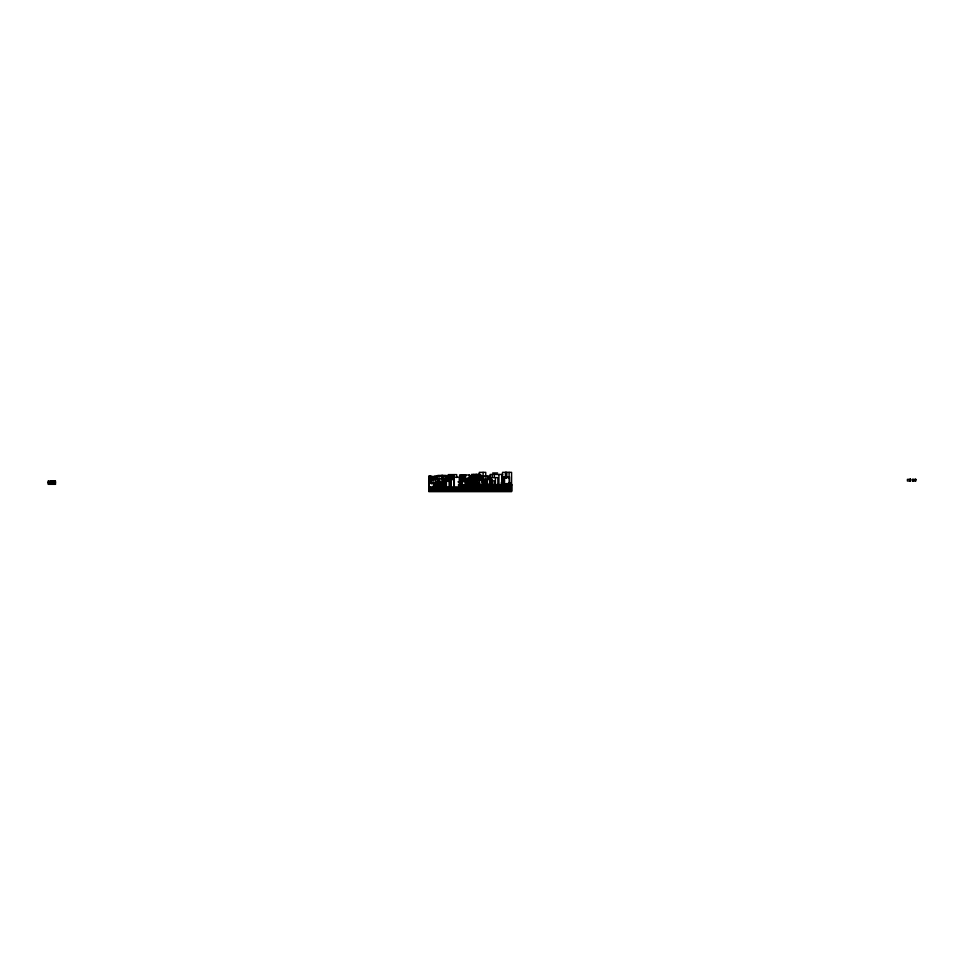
<?xml version="1.0" encoding="UTF-8"?>
<svg xmlns="http://www.w3.org/2000/svg" width="964" height="964" viewBox="0 0 964 964"><rect width="100%" height="100%" fill="white"/><g stroke="black" fill="none" stroke-linecap="round" stroke-linejoin="round"><path stroke-width="1.45" d="M492.7 472.963L497.581 472.963M448.344 474.613L456.695 474.613L456.695 477.554M502.618 474.457L490.098 474.457L490.098 480.265M437.764 475.409L445.585 475.409L445.585 478.156M434.836 476.071L441.536 476.071L441.536 480M480.241 476.228L488.206 476.228L488.206 479.072M428.884 476.433L435.27 476.433M480.964 476.361L490.11 476.276M448.718 476.855L441.645 476.855L441.645 479.289M430.968 477.313L437.138 477.313M428.884 477.807L434.812 477.807M428.884 478.048L431.788 478.048M470.083 477.879L471.083 478.06M478.686 478.06L477.698 477.879L477.529 476.047M490.218 478.011L485.35 478.011L485.495 483.795M470.902 477.939L471.517 478.469L470.348 478.06L470.468 476.047L481.831 476.047L481.831 477.698M477.963 478.06L479.108 478.831M470.697 478.289L471.517 478.349M478.313 478.289L479.216 478.409M429.51 478.59L437.897 478.59L437.813 487.109M478.578 478.469L479.638 479.18M446.368 478.674L437.222 478.831L437.246 483.795M478.927 478.71L479.988 479.361M483.615 479.024L478.024 479.349M466.672 479.253L467.889 479.253L467.805 482.663M428.884 479.457L431.318 479.457L431.318 483.952M459.804 479.349L483.615 479.349M430.185 479.626L435.234 479.626M448.055 479.626L453.936 479.626L453.936 487.109M448.863 480.156L442.669 480.156L442.669 484.085M466.504 480.265L470.866 480.18M483.47 480.494L485.916 480.59M474.384 480.675L473.71 480.675L473.77 482.759L466.214 482.663M492.098 480.819L494.158 480.819L494.158 485.037M428.884 480.903L429.92 480.903M459.804 481.012L476.228 481.012M483.398 481.012L486.446 480.903M502.292 480.903L503.859 480.903M437.138 481.313L440.789 481.313M481.952 481.313L486.639 481.422M502.292 481.313L503.859 481.313M471.396 481.506L472.36 481.506M428.884 481.735L429.763 481.735M443.32 481.819L444.982 481.819M457.996 481.855L460.756 481.855L460.696 487.109M475.517 481.735L474.481 481.735L474.481 483.795M481.892 481.735L485.892 481.735L485.892 483.795M502.292 481.735L503.859 481.735M428.884 482.145L429.763 482.145M438.957 482.145L443.103 482.145M501.509 482.145L503.859 482.145M48.2 482.663L55.514 482.663M428.884 482.554L429.558 482.554M460.081 480.072L459.671 474.903L459.804 482.663L462.491 482.663M465.564 482.518L473.77 482.663M481.976 482.554L484.687 482.554M501.509 482.554L504.208 482.554M509.1 482.554L509.944 482.976M428.884 482.976L429.595 483.072M441.44 482.976L445.139 482.976M466.01 482.976L477.156 482.976M501.352 482.976L504.208 482.976M509.1 482.976L510.33 482.976L510.39 483.795M428.884 483.181L433.908 483.181L433.908 487.109M470.733 483.253L472.493 483.072L472.553 477.698M428.884 483.386L429.595 483.386M445.26 483.35L434.149 483.386L434.21 487.109M466.01 483.386L471.974 483.193L471.758 484.627M472.264 483.386L476.156 483.386M479.65 483.386L476.674 483.386L476.794 485.458M481.988 483.386L484.193 483.386M485.495 483.386L486.639 483.386M501.352 483.386L503.654 483.795M509.1 483.386L510.727 483.795M471.577 483.494L469.673 483.844M428.884 483.795L428.884 485.868M465.865 483.795L471.492 483.795M476.674 483.795L472.854 483.795L472.854 485.868M485.302 483.795L487.929 483.795L487.929 485.037M501.822 483.795L504.124 484.217M509.1 483.795L511.113 484.217M468.89 484.085L472.227 483.904M465.865 484.217L472.227 484.217L466.022 484.314M501.955 484.217L511.583 484.217M462.491 484.314L459.876 484.314L459.876 482.663M438.728 484.627L443.958 484.627L443.958 487.109M463.877 484.627L472.095 484.627M511.583 484.627L480.18 484.627L480.18 486.687M459.213 484.832L461.551 484.832M466.287 484.832L471.432 484.723M497.4 484.723L511.583 484.723M434.21 485.037L438.259 485.037M458.298 485.037L464.299 485.037L464.299 487.109M466.287 485.037L472.179 485.037M472.999 485.037L473.71 485.037M511.583 485.037L478.915 485.458M470.866 485.145L468.215 485.458M482.145 485.145L511.583 485.145M469.408 485.458L480.928 485.458M511.583 485.458L494.448 485.458L494.46 484.627M469.408 485.555L473.228 485.555M476.939 485.555L480.903 485.555M494.448 485.555L501.786 485.555M480.903 485.868L467.841 485.868L480.373 485.964M511.583 485.868L489.808 486.278M467.841 486.23L480.373 486.278M485.94 486.278L511.583 486.278M470.974 486.386L480.373 486.386M428.691 486.687L429.932 486.796M511.583 486.687L462.696 487.109M428.691 487.109L511.583 487.109M428.884 487.519L511.583 487.519M428.884 487.929L511.583 487.929M428.884 488.35L511.583 488.35M428.884 488.76L511.583 488.76M428.884 489.17L511.583 489.17M428.884 489.592L511.583 489.592M428.884 490.001L511.583 490.001M428.884 490.411L511.583 490.411M428.884 490.833L511.583 490.833M428.884 491.242L511.583 491.242M915.451 479.349L915.451 481.012M912.92 479.349L912.92 481.012M910.365 479.349L910.365 481.012M910.149 479.349L910.149 481.012M909.883 479.349L909.883 481.012M510.125 482.976L510.125 484.627M509.944 483.795L510.04 484.627M509.655 485.037L509.655 484.217L506.787 484.314L506.787 485.037M509.498 484.217L509.498 476.77L502.967 476.77L502.967 484.217M509.366 476.77L509.402 484.217M509.1 472.348L509.1 478.277M508.558 485.458L508.462 483.795L505.498 483.795L505.425 485.458M506.992 483.386L506.992 484.217M506.823 472.348L506.823 478.277M506.076 472.348L506.076 478.277M505.425 472.348L505.425 478.277M504.558 476.77L504.558 484.217M503.859 483.795L503.859 485.458M502.569 484.627L502.545 472.348L511.583 472.348L511.583 491.652L428.884 491.652L428.884 475.987L430.956 475.987L430.956 478.855M502.28 474.457L502.28 484.627M502.208 474.457L502.208 484.627M501.955 474.457L501.955 484.627M501.786 485.037L501.786 485.868M500.726 485.145L500.726 485.868M499.159 485.145L499.159 485.868M498.93 474.457L498.93 484.627M497.858 485.037L497.858 477.602L491.64 477.602L491.64 482.06M497.593 485.145L497.593 485.868M497.4 484.627L497.4 485.458M496.026 484.627L496.026 485.868M495.412 477.602L495.412 485.037M495.267 484.627L495.267 486.687M494.339 474.457L494.339 477.361M493.689 484.627L493.689 486.687M492.953 484.627L492.953 486.687M492.194 474.457L492.194 477.361M492.206 480.819L492.206 485.037M491.917 485.037L491.917 479.578L486.001 479.578L486.001 483.675M489.953 479.578L489.953 485.037M489.592 476.276L489.592 479.084M489.664 479.578L489.664 485.037M487.35 479.578L487.35 485.037M486.639 485.458L486.663 482.976L483.133 482.976L483.133 485.037M486.254 483.795L486.254 485.037M485.748 476.493L485.748 472.348L479.301 472.348L479.301 475.107M485.94 484.627L485.94 486.687M485.073 480.59L485.121 481.313M484.952 482.976L485.073 485.458M483.554 479.024L483.615 481.012M483.458 476.228L483.506 481.313M483.506 484.627L483.506 485.458M483.277 481.735L483.301 483.795M483.097 472.348L483.097 476.493M482.831 485.037L482.795 480.12L475.686 480.12L475.686 483.808M482.446 479.349L482.446 477.698L467.938 477.698L467.889 479.662M482.193 484.627L482.301 485.458M481.337 484.627L481.337 486.687M481.024 484.627L481.024 486.687M480.662 476.047L480.662 474.396L471.625 474.396L471.625 476.047M480.361 479.18L479.397 478.53M480.373 485.555L480.373 487.109M479.518 480.12L479.65 485.458M478.807 485.868L478.807 487.109M478.204 474.396L478.204 476.047M478.036 480.12L478.036 483.808M477.77 485.964L477.77 487.109M477.409 479.349L474.324 479.024L474.324 481.012M477.349 483.386L477.349 485.458M477.24 485.868L477.24 487.109M476.903 477.698L476.903 479.349M477.072 480.12L477.072 483.808M476.939 485.458L476.939 486.278M476.59 482.976L476.674 485.868M476.361 477.698L476.361 479.349M476.337 483.795L476.337 485.868M476.3 474.396L476.3 476.047M475.987 474.396L475.987 476.047M475.674 485.458L475.662 487.109M475.276 486.386L475.276 487.109M474.758 483.795L474.758 485.868M474.505 477.698L474.505 479.349M474.662 483.795L474.662 485.868M474.505 486.386L474.505 487.109M474.204 476.047L474.204 477.698M474.107 485.458L474.107 487.109M473.842 474.396L473.842 476.047M473.228 476.047L473.228 477.698M473.228 485.458L473.107 486.687M473.023 482.723L473.083 485.868M472.541 485.555L472.541 487.109M472.3 477.698L472.3 479.349M472.36 481.012L472.36 482.663M472.336 482.976L472.336 485.458M472.023 486.386L472.023 487.109M471.504 480.506L471.673 485.458M471.529 486.278L471.529 487.109M471.432 481.012L471.432 482.759M471.432 484.217L471.432 485.037M471.432 486.278L471.432 487.109M470.974 484.314L470.974 487.109M470.709 477.698L470.818 481.012M470.878 484.627L470.818 485.868M469.974 485.76L469.974 486.687M469.733 485.555L469.854 487.109M469.625 478.807L469.625 474.987L465.202 474.987L465.202 480.072M469.492 486.23L469.492 487.109M469.299 474.987L469.299 478.807M469.468 484.314L469.408 486.278M469.094 484.314L469.094 485.037M469.143 486.23L469.143 487.109M469.022 484.024L469.01 486.687M468.817 484.627L468.817 486.687M468.359 480.18L468.359 482.663M468.396 484.723L468.299 486.278M467.841 484.832L467.841 485.76M467.299 482.663L467.299 480.265L467.251 482.759M467.13 484.627L467.13 486.687M466.588 484.627L466.6 487.109M466.287 485.76L466.395 481.566L462.142 481.566L462.142 485.41M466.275 486.796L466.275 487.519M466.178 484.627L466.178 486.687M465.696 474.987L465.696 480.072M465.202 481.566L465.202 485.41M464.696 480.072L464.696 474.903L460.864 474.903L460.864 480.072M464.491 474.903L464.491 480.072M464.202 484.627L464.202 486.687M464.009 474.903L463.925 480.072M462.142 474.903L462.142 480.072M461.539 474.903L461.539 480.072M461.394 474.903L461.394 480.072M460.153 481.855L460.153 485.482M459.72 485.037L459.72 487.109M459.262 487.109L459.262 477.18L447.778 477.18L447.778 481.434M454.309 477.18L454.309 487.109M453.911 474.613L453.911 477.554M453.14 478.011L453.14 475.529L446.489 475.529L446.489 478.011M452.743 475.529L452.743 478.011M452.285 475.529L452.285 478.011M451.718 475.529L451.718 478.011M451.417 475.529L451.417 478.011M451.273 479.626L451.273 487.109M450.622 477.18L450.622 480.024M450.429 475.529L450.429 478.011M450.586 487.519L450.417 480.903L444.308 480.903L444.308 487.109M450.272 477.18L450.272 480.024M450.007 477.18L450.007 480.024M449.103 480.903L449.103 487.109M448.236 477.18L448.236 481.434M446.392 480.903L446.392 487.109M446.212 476.855L446.368 481.024M446.175 478.674L446.175 481.024M445.139 478.674L444.994 487.109M444.585 478.674L444.585 481.024M444.006 480.156L444.006 482.771M443.693 478.674L443.693 481.024M443.693 484.627L443.693 487.109M443.079 483.35L443.079 485.856M442.777 475.409L442.777 478.156M442.789 482.976L442.922 485.856M442.018 475.409L442.018 478.156M441.922 475.409L441.922 479.53M441.946 483.35L441.825 485.856M441.392 483.386L441.392 485.868M440.885 483.386L440.885 485.868M440.042 483.386L440.042 485.868M439.307 478.831L439.307 481.313M439.247 483.386L439.247 485.868M439.018 476.071L439.018 480M438.982 483.386L438.982 485.868M438.873 481.313L438.873 483.795M438.692 483.386L438.728 487.109M438.271 483.386L438.259 487.109M438.102 478.831L438.102 481.313M438.005 485.037L438.005 487.109M437.644 478.831L437.56 483.795M436.957 476.071L436.957 478.686M436.849 476.071L436.849 478.686M435.74 487.109L435.74 484.627L434.752 484.627L434.752 487.109M435.306 478.59L435.234 483.687M435.162 485.037L435.162 487.109L435.113 484.627M433.378 483.181L433.487 487.109M433.065 479.626L433.065 483.687M428.92 479.457L428.92 485.458M55.189 481.012L55.249 484.314M52.984 481.012L53.044 484.314M52.779 484.314L52.719 481.012M50.996 482.663L50.996 484.314M50.935 481.012L50.935 482.663M50.67 481.012L50.731 484.314M48.465 481.012L48.525 484.314M910.631 479.349L907.413 479.349L907.413 481.012L910.631 481.012L910.631 479.349M915.8 479.349L912.571 479.349L912.571 481.012L915.8 481.012L915.8 479.349M55.454 481.012L48.2 481.012L48.26 484.314L55.514 484.314L55.454 481.012M484.784 483.795L484.784 481.735L484.699 483.795M448.019 480.506L448.019 476.855L447.959 480.506"/></g></svg>
